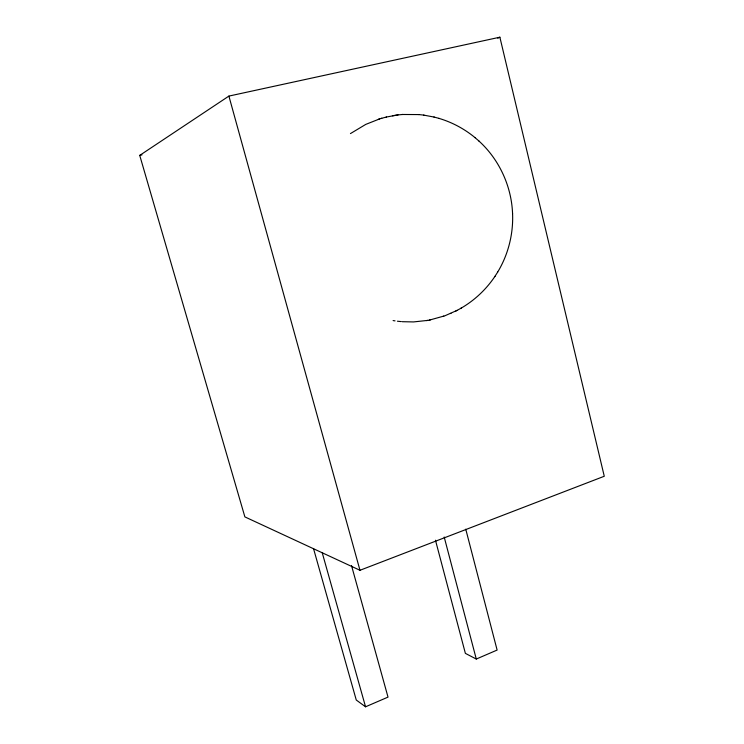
<?xml version="1.0" encoding="UTF-8"?>
<svg xmlns="http://www.w3.org/2000/svg" width="744" height="744" viewBox="0 0 744 744"><rect width="100%" height="100%" fill="white"/><g stroke="black" fill="none" stroke-linecap="round" stroke-linejoin="round"><path stroke-width="1.12" d="M512.57 213.537C513.453 234.072 508.189 254.839 497.485 272.397M460.852 308.314C474.486 300.446 486.251 289.397 494.983 276.312M494.779 276.638L497.69 272.062M350.452 133.585L365.778 124.388L379.589 118.928M139.733 155.394L228.901 96.088L499.875 37.2L604.268 476.262L359.975 570.285L244.878 516.894L139.733 155.394L141.992 154.873M429.53 320.069L444.884 315.791L457.197 310.332M456.807 310.546L461.317 308.053M455.858 311.011L456.36 310.769M497.783 38.195L499.875 37.2M313.484 548.458L356.264 700.02L365.546 706.8L388.015 697.109L351.521 565.607M435.463 540.218L465.372 653.362L476.281 659.044L497.122 650.061L465.753 529.17M450.436 313.559L450.957 313.345M443.229 316.358L443.796 316.172M381.133 118.445L386.415 117.022M378.352 119.31L381.756 118.259M386.201 117.068L398.021 114.92M427.726 320.394L413.543 321.929L402.197 321.696M426.535 320.618L430.32 319.92M397.101 115.032L392.413 115.757M402.448 114.483L418.946 114.576M397.752 114.948L402.811 114.455M423.662 115.106L434.217 117.087M397.408 321.213L401.239 321.603M418.658 114.548L423.987 115.134M393.102 320.571L395.027 320.859M438.858 118.352C452.092 122.239 464.479 128.898 475.109 137.687M433.947 117.022L439.137 118.417M478.857 140.96C499.215 159.43 511.556 186.27 512.57 213.714M474.988 137.594L478.969 141.053M322.282 552.932L365.546 706.8M228.901 96.088L359.975 570.285M444.196 537.029L476.281 659.044"/></g></svg>
